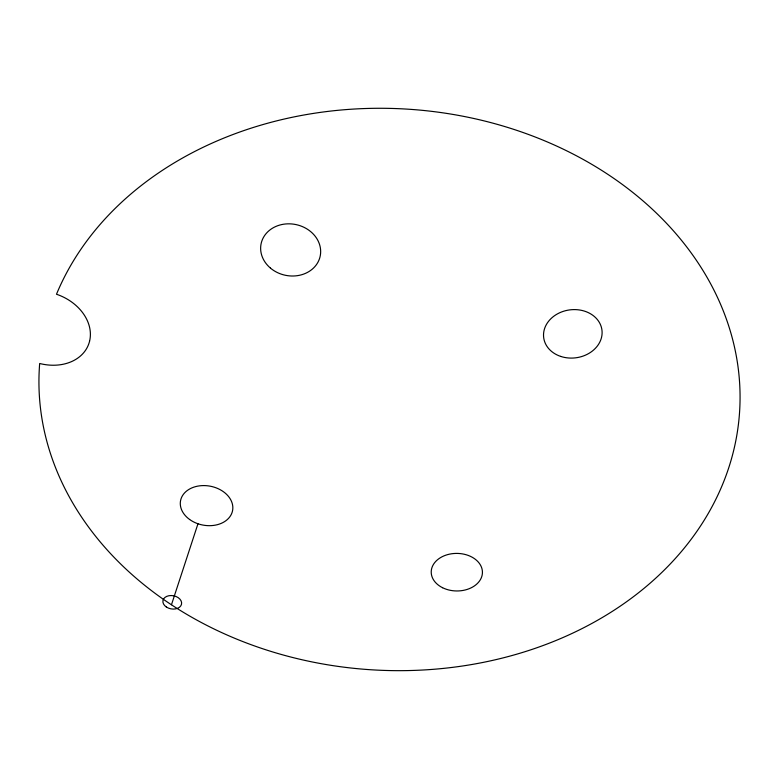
<?xml version="1.0" encoding="UTF-8"?>
<svg xmlns="http://www.w3.org/2000/svg" width="779" height="779" viewBox="0 0 779 779"><rect width="100%" height="100%" fill="white"/><g stroke="black" fill="none" stroke-linecap="round" stroke-linejoin="round"><path stroke-width="1.17" d="M171.477 604.708L197.973 523.761M89.585 341.173A45.581 35.552 21 0 0 56.487 294.238A350.813 280.898 3.5 0 1 630.26 190.446A350.813 280.898 3.5 0 1 517.772 653.883A350.813 280.898 3.5 0 1 39.68 363.491A45.581 35.552 21 0 0 89.585 341.173M442.56 587.717A25.61 18.784 0.6 0 0 482.376 573.568A25.61 18.784 0.6 0 0 445.539 555.271A25.61 18.784 0.6 0 0 442.56 587.717M560.734 356.422A29.378 24.149 -7.6 0 0 601.972 330.238A29.378 24.149 -7.6 0 0 555.758 314.882A29.378 24.149 -7.6 0 0 560.734 356.422M270.449 268.093A30.196 25.902 12 0 0 319.984 257.041A30.196 25.902 12 0 0 281.501 224.615A30.196 25.902 12 0 0 270.449 268.093M189.609 519.476A26.486 19.787 10.7 0 0 232.434 511.258A26.486 19.787 10.7 0 0 197.652 486.145A26.486 19.787 10.7 0 0 189.609 519.476M166.355 607.007A9.455 6.67 10.4 0 0 181.517 604.202A9.455 6.67 10.4 0 0 168.887 595.731A9.455 6.67 10.4 0 0 166.355 607.007"/></g></svg>
